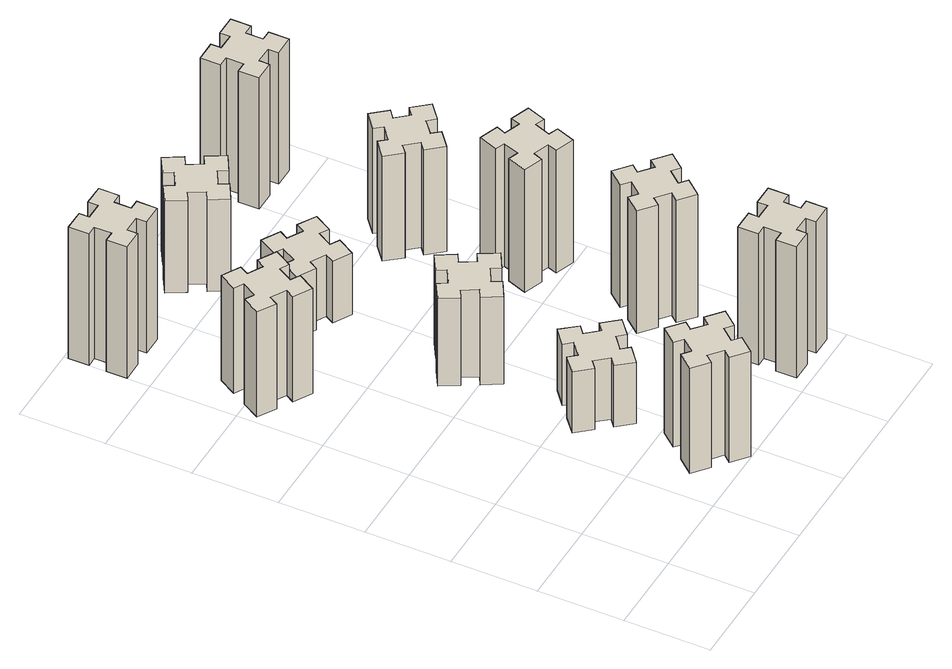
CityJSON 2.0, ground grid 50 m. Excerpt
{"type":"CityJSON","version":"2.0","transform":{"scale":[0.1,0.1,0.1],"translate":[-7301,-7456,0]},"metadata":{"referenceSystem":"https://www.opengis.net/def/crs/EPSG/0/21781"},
"CityObjects":{
"building1":{"type":"Building","attributes":{"class":"1000","function":"1000","usage":"1000","yearOfConstruction":2016,"roofType":"1000","measuredHeight":72,"storeysAboveGround":30,"storeysBelowGround":0},"geometry":[{"type":"Solid","lod":"1","boundaries":[[[[0,1,2,3,4,5,6,7,8,9,10,11,12,13,14,15,16,17,18,19]],[[17,16,20,21]],[[16,15,22,20]],[[15,14,23,22]],[[14,13,24,23]],[[13,12,25,24]],[[12,11,26,25]],[[11,10,27,26]],[[10,9,28,27]],[[9,8,29,28]],[[8,7,30,29]],[[7,6,31,30]],[[6,5,32,31]],[[5,4,33,32]],[[4,3,34,33]],[[3,2,35,34]],[[2,1,36,35]],[[1,0,37,36]],[[0,19,38,37]],[[19,18,39,38]],[[18,17,21,39]],[[24,25,26,27,28,29,30,31,32,33,34,35,36,37,38,39,21,20,22,23]]]]}]},
"building2":{"type":"Building","attributes":{"class":"1000","function":"1000","usage":"1000","yearOfConstruction":2016,"roofType":"1000","measuredHeight":72,"storeysAboveGround":30,"storeysBelowGround":0},"geometry":[{"type":"Solid","lod":"1","boundaries":[[[[40,41,42,43,44,45,46,47,48,49,50,51,52,53,54,55,56,57,58,59]],[[57,56,60,61]],[[56,55,62,60]],[[55,54,63,62]],[[54,53,64,63]],[[53,52,65,64]],[[52,51,66,65]],[[51,50,67,66]],[[50,49,68,67]],[[49,48,69,68]],[[48,47,70,69]],[[47,46,71,70]],[[46,45,72,71]],[[45,44,73,72]],[[44,43,74,73]],[[43,42,75,74]],[[42,41,76,75]],[[41,40,77,76]],[[40,59,78,77]],[[59,58,79,78]],[[58,57,61,79]],[[64,65,66,67,68,69,70,71,72,73,74,75,76,77,78,79,61,60,62,63]]]]}]},
"building3":{"type":"Building","attributes":{"class":"1000","function":"1000","usage":"1000","yearOfConstruction":2016,"roofType":"1000","measuredHeight":90,"storeysAboveGround":30,"storeysBelowGround":0},"geometry":[{"type":"Solid","lod":"1","boundaries":[[[[80,81,82,83,84,85,86,87,88,89,90,91,92,93,94,95,96,97,98,99]],[[97,96,100,101]],[[96,95,102,100]],[[95,94,103,102]],[[94,93,104,103]],[[93,92,105,104]],[[92,91,106,105]],[[91,90,107,106]],[[90,89,108,107]],[[89,88,109,108]],[[88,87,110,109]],[[87,86,111,110]],[[86,85,112,111]],[[85,84,113,112]],[[84,83,114,113]],[[83,82,115,114]],[[82,81,116,115]],[[81,80,117,116]],[[80,99,118,117]],[[99,98,119,118]],[[98,97,101,119]],[[104,105,106,107,108,109,110,111,112,113,114,115,116,117,118,119,101,100,102,103]]]]}]},
"building4":{"type":"Building","attributes":{"class":"1000","function":"1000","usage":"1000","yearOfConstruction":2016,"roofType":"1000","measuredHeight":42,"storeysAboveGround":30,"storeysBelowGround":0},"geometry":[{"type":"Solid","lod":"1","boundaries":[[[[120,121,122,123,124,125,126,127,128,129,130,131,132,133,134,135,136,137,138,139]],[[137,136,140,141]],[[136,135,142,140]],[[135,134,143,142]],[[134,133,144,143]],[[133,132,145,144]],[[132,131,146,145]],[[131,130,147,146]],[[130,129,148,147]],[[129,128,149,148]],[[128,127,150,149]],[[127,126,151,150]],[[126,125,152,151]],[[125,124,153,152]],[[124,123,154,153]],[[123,122,155,154]],[[122,121,156,155]],[[121,120,157,156]],[[120,139,158,157]],[[139,138,159,158]],[[138,137,141,159]],[[144,145,146,147,148,149,150,151,152,153,154,155,156,157,158,159,141,140,142,143]]]]}]},
"building5":{"type":"Building","attributes":{"class":"1000","function":"1000","usage":"1000","yearOfConstruction":2016,"roofType":"1000","measuredHeight":60,"storeysAboveGround":30,"storeysBelowGround":0},"geometry":[{"type":"Solid","lod":"1","boundaries":[[[[160,161,162,163,164,165,166,167,168,169,170,171,172,173,174,175,176,177,178,179]],[[177,176,180,181]],[[176,175,182,180]],[[175,174,183,182]],[[174,173,184,183]],[[173,172,185,184]],[[172,171,186,185]],[[171,170,187,186]],[[170,169,188,187]],[[169,168,189,188]],[[168,167,190,189]],[[167,166,191,190]],[[166,165,192,191]],[[165,164,193,192]],[[164,163,194,193]],[[163,162,195,194]],[[162,161,196,195]],[[161,160,197,196]],[[160,179,198,197]],[[179,178,199,198]],[[178,177,181,199]],[[184,185,186,187,188,189,190,191,192,193,194,195,196,197,198,199,181,180,182,183]]]]}]},
"building6":{"type":"Building","attributes":{"class":"1000","function":"1000","usage":"1000","yearOfConstruction":2016,"roofType":"1000","measuredHeight":42,"storeysAboveGround":30,"storeysBelowGround":0},"geometry":[{"type":"Solid","lod":"1","boundaries":[[[[200,201,202,203,204,205,206,207,208,209,210,211,212,213,214,215,216,217,218,219]],[[217,216,220,221]],[[216,215,222,220]],[[215,214,223,222]],[[214,213,224,223]],[[213,212,225,224]],[[212,211,226,225]],[[211,210,227,226]],[[210,209,228,227]],[[209,208,229,228]],[[208,207,230,229]],[[207,206,231,230]],[[206,205,232,231]],[[205,204,233,232]],[[204,203,234,233]],[[203,202,235,234]],[[202,201,236,235]],[[201,200,237,236]],[[200,219,238,237]],[[219,218,239,238]],[[218,217,221,239]],[[224,225,226,227,228,229,230,231,232,233,234,235,236,237,238,239,221,220,222,223]]]]}]},
"building7":{"type":"Building","attributes":{"class":"1000","function":"1000","usage":"1000","yearOfConstruction":2016,"roofType":"1000","measuredHeight":90,"storeysAboveGround":30,"storeysBelowGround":0},"geometry":[{"type":"Solid","lod":"1","boundaries":[[[[240,241,242,243,244,245,246,247,248,249,250,251,252,253,254,255,256,257,258,259]],[[257,256,260,261]],[[256,255,262,260]],[[255,254,263,262]],[[254,253,264,263]],[[253,252,265,264]],[[252,251,266,265]],[[251,250,267,266]],[[250,249,268,267]],[[249,248,269,268]],[[248,247,270,269]],[[247,246,271,270]],[[246,245,272,271]],[[245,244,273,272]],[[244,243,274,273]],[[243,242,275,274]],[[242,241,276,275]],[[241,240,277,276]],[[240,259,278,277]],[[259,258,279,278]],[[258,257,261,279]],[[264,265,266,267,268,269,270,271,272,273,274,275,276,277,278,279,261,260,262,263]]]]}]},
"building8":{"type":"Building","attributes":{"class":"1000","function":"1000","usage":"1000","yearOfConstruction":2016,"roofType":"1000","measuredHeight":63,"storeysAboveGround":30,"storeysBelowGround":0},"geometry":[{"type":"Solid","lod":"1","boundaries":[[[[280,281,282,283,284,285,286,287,288,289,290,291,292,293,294,295,296,297,298,299]],[[297,296,300,301]],[[296,295,302,300]],[[295,294,303,302]],[[294,293,304,303]],[[293,292,305,304]],[[292,291,306,305]],[[291,290,307,306]],[[290,289,308,307]],[[289,288,309,308]],[[288,287,310,309]],[[287,286,311,310]],[[286,285,312,311]],[[285,284,313,312]],[[284,283,314,313]],[[283,282,315,314]],[[282,281,316,315]],[[281,280,317,316]],[[280,299,318,317]],[[299,298,319,318]],[[298,297,301,319]],[[304,305,306,307,308,309,310,311,312,313,314,315,316,317,318,319,301,300,302,303]]]]}]},
"building9":{"type":"Building","attributes":{"class":"1000","function":"1000","usage":"1000","yearOfConstruction":2016,"roofType":"1000","measuredHeight":84,"storeysAboveGround":30,"storeysBelowGround":0},"geometry":[{"type":"Solid","lod":"1","boundaries":[[[[320,321,322,323,324,325,326,327,328,329,330,331,332,333,334,335,336,337,338,339]],[[337,336,340,341]],[[336,335,342,340]],[[335,334,343,342]],[[334,333,344,343]],[[333,332,345,344]],[[332,331,346,345]],[[331,330,347,346]],[[330,329,348,347]],[[329,328,349,348]],[[328,327,350,349]],[[327,326,351,350]],[[326,325,352,351]],[[325,324,353,352]],[[324,323,354,353]],[[323,322,355,354]],[[322,321,356,355]],[[321,320,357,356]],[[320,339,358,357]],[[339,338,359,358]],[[338,337,341,359]],[[344,345,346,347,348,349,350,351,352,353,354,355,356,357,358,359,341,340,342,343]]]]}]},
"building10":{"type":"Building","attributes":{"class":"1000","function":"1000","usage":"1000","yearOfConstruction":2016,"roofType":"1000","measuredHeight":84,"storeysAboveGround":30,"storeysBelowGround":0},"geometry":[{"type":"Solid","lod":"1","boundaries":[[[[360,361,362,363,364,365,366,367,368,369,370,371,372,373,374,375,376,377,378,379]],[[377,376,380,381]],[[376,375,382,380]],[[375,374,383,382]],[[374,373,384,383]],[[373,372,385,384]],[[372,371,386,385]],[[371,370,387,386]],[[370,369,388,387]],[[369,368,389,388]],[[368,367,390,389]],[[367,366,391,390]],[[366,365,392,391]],[[365,364,393,392]],[[364,363,394,393]],[[363,362,395,394]],[[362,361,396,395]],[[361,360,397,396]],[[360,379,398,397]],[[379,378,399,398]],[[378,377,381,399]],[[384,385,386,387,388,389,390,391,392,393,394,395,396,397,398,399,381,380,382,383]]]]}]},
"building11":{"type":"Building","attributes":{"class":"1000","function":"1000","usage":"1000","yearOfConstruction":2016,"roofType":"1000","measuredHeight":72,"storeysAboveGround":30,"storeysBelowGround":0},"geometry":[{"type":"Solid","lod":"1","boundaries":[[[[400,401,402,403,404,405,406,407,408,409,410,411,412,413,414,415,416,417,418,419]],[[417,416,420,421]],[[416,415,422,420]],[[415,414,423,422]],[[414,413,424,423]],[[413,412,425,424]],[[412,411,426,425]],[[411,410,427,426]],[[410,409,428,427]],[[409,408,429,428]],[[408,407,430,429]],[[407,406,431,430]],[[406,405,432,431]],[[405,404,433,432]],[[404,403,434,433]],[[403,402,435,434]],[[402,401,436,435]],[[401,400,437,436]],[[400,419,438,437]],[[419,418,439,438]],[[418,417,421,439]],[[424,425,426,427,428,429,430,431,432,433,434,435,436,437,438,439,421,420,422,423]]]]}]},
"building12":{"type":"Building","attributes":{"class":"1000","function":"1000","usage":"1000","yearOfConstruction":2016,"roofType":"1000","measuredHeight":90,"storeysAboveGround":30,"storeysBelowGround":0},"geometry":[{"type":"Solid","lod":"1","boundaries":[[[[440,441,442,443,444,445,446,447,448,449,450,451,452,453,454,455,456,457,458,459]],[[457,456,460,461]],[[456,455,462,460]],[[455,454,463,462]],[[454,453,464,463]],[[453,452,465,464]],[[452,451,466,465]],[[451,450,467,466]],[[450,449,468,467]],[[449,448,469,468]],[[448,447,470,469]],[[447,446,471,470]],[[446,445,472,471]],[[445,444,473,472]],[[444,443,474,473]],[[443,442,475,474]],[[442,441,476,475]],[[441,440,477,476]],[[440,459,478,477]],[[459,458,479,478]],[[458,457,461,479]],[[464,465,466,467,468,469,470,471,472,473,474,475,476,477,478,479,461,460,462,463]]]]}]}
},
"vertices":[
[806,193,0],[883,129,0],[844,83,0],[936,6,0],[1013,98,0],[967,136,0],[1032,213,0],[1078,174,0],[1155,266,0],[1063,343,0],[1024,297,0],[948,362,0],[986,408,0],[894,485,0],[817,393,0],[863,354,0],[799,278,0],[753,316,0],[676,224,0],[768,147,0],[799,278,720],[753,316,720],[863,354,720],[817,393,720],[894,485,720],[986,408,720],[948,362,720],[1024,297,720],[1063,343,720],[1155,266,720],[1078,174,720],[1032,213,720],[967,136,720],[1013,98,720],[936,6,720],[844,83,720],[883,129,720],[806,193,720],[768,147,720],[676,224,720],
[346,2367,0],[396,2454,0],[448,2424,0],[508,2528,0],[404,2588,0],[374,2536,0],[287,2586,0],[317,2638,0],[213,2698,0],[153,2594,0],[205,2564,0],[155,2477,0],[103,2507,0],[43,2403,0],[147,2343,0],[177,2395,0],[264,2345,0],[234,2293,0],[338,2233,0],[398,2337,0],[264,2345,720],[234,2293,720],[177,2395,720],[147,2343,720],[43,2403,720],[103,2507,720],[155,2477,720],[205,2564,720],[153,2594,720],[213,2698,720],[317,2638,720],[287,2586,720],[374,2536,720],[404,2588,720],[508,2528,720],[448,2424,720],[396,2454,720],[346,2367,720],[398,2337,720],[338,2233,720],
[285,3255,0],[285,3355,0],[345,3355,0],[345,3475,0],[225,3475,0],[225,3415,0],[125,3415,0],[125,3475,0],[5,3475,0],[5,3355,0],[65,3355,0],[65,3255,0],[5,3255,0],[5,3135,0],[125,3135,0],[125,3195,0],[225,3195,0],[225,3135,0],[345,3135,0],[345,3255,0],[225,3195,900],[225,3135,900],[125,3195,900],[125,3135,900],[5,3135,900],[5,3255,900],[65,3255,900],[65,3355,900],[5,3355,900],[5,3475,900],[125,3475,900],[125,3415,900],[225,3415,900],[225,3475,900],[345,3475,900],[345,3355,900],[285,3355,900],[285,3255,900],[345,3255,900],[345,3135,900],
[883,1002,0],[806,937,0],[768,983,0],[676,906,0],[753,814,0],[799,853,0],[863,776,0],[817,738,0],[894,646,0],[986,723,0],[948,769,0],[1024,833,0],[1063,787,0],[1155,864,0],[1078,956,0],[1032,918,0],[967,994,0],[1013,1033,0],[936,1125,0],[844,1048,0],[967,994,420],[1013,1033,420],[1032,918,420],[1078,956,420],[1155,864,420],[1063,787,420],[1024,833,420],[948,769,420],[986,723,420],[894,646,420],[817,738,420],[863,776,420],[799,853,420],[753,814,420],[676,906,420],[768,983,420],[806,937,420],[883,1002,420],[844,1048,420],[936,1125,420],
[795,1614,0],[845,1527,0],[793,1497,0],[853,1393,0],[957,1453,0],[927,1505,0],[1014,1555,0],[1044,1503,0],[1148,1563,0],[1088,1667,0],[1036,1637,0],[986,1724,0],[1038,1754,0],[978,1858,0],[874,1798,0],[904,1746,0],[817,1696,0],[787,1748,0],[683,1688,0],[743,1584,0],[817,1696,600],[787,1748,600],[904,1746,600],[874,1798,600],[978,1858,600],[1038,1754,600],[986,1724,600],[1036,1637,600],[1088,1667,600],[1148,1563,600],[1044,1503,600],[1014,1555,600],[927,1505,600],[957,1453,600],[853,1393,600],[793,1497,600],[845,1527,600],[795,1614,600],[743,1584,600],[683,1688,600],
[986,2467,0],[1036,2554,0],[1088,2524,0],[1148,2628,0],[1044,2688,0],[1014,2636,0],[927,2686,0],[957,2738,0],[853,2798,0],[793,2694,0],[845,2664,0],[795,2577,0],[743,2607,0],[683,2503,0],[787,2443,0],[817,2495,0],[904,2445,0],[874,2393,0],[978,2333,0],[1038,2437,0],[904,2445,420],[874,2393,420],[817,2495,420],[787,2443,420],[683,2503,420],[743,2607,420],[795,2577,420],[845,2664,420],[793,2694,420],[853,2798,420],[957,2738,420],[927,2686,420],[1014,2636,420],[1044,2688,420],[1148,2628,420],[1088,2524,420],[1036,2554,420],[986,2467,420],[1038,2437,420],[978,2333,420],
[1805,355,0],[1705,355,0],[1705,415,0],[1585,415,0],[1585,295,0],[1645,295,0],[1645,195,0],[1585,195,0],[1585,75,0],[1705,75,0],[1705,135,0],[1805,135,0],[1805,75,0],[1925,75,0],[1925,195,0],[1865,195,0],[1865,295,0],[1925,295,0],[1925,415,0],[1805,415,0],[1865,295,900],[1925,295,900],[1865,195,900],[1925,195,900],[1925,75,900],[1805,75,900],[1805,135,900],[1705,135,900],[1705,75,900],[1585,75,900],[1585,195,900],[1645,195,900],[1645,295,900],[1585,295,900],[1585,415,900],[1705,415,900],[1705,355,900],[1805,355,900],[1805,415,900],[1925,415,900],
[1036,3217,0],[986,3304,0],[1038,3334,0],[978,3438,0],[874,3378,0],[904,3326,0],[817,3276,0],[787,3328,0],[683,3268,0],[743,3164,0],[795,3194,0],[845,3107,0],[793,3077,0],[853,2973,0],[957,3033,0],[927,3085,0],[1014,3135,0],[1044,3083,0],[1148,3143,0],[1088,3247,0],[1014,3135,630],[1044,3083,630],[927,3085,630],[957,3033,630],[853,2973,630],[793,3077,630],[845,3107,630],[795,3194,630],[743,3164,630],[683,3268,630],[787,3328,630],[817,3276,630],[904,3326,630],[874,3378,630],[978,3438,630],[1038,3334,630],[986,3304,630],[1036,3217,630],[1088,3247,630],[1148,3143,630],
[1807,876,0],[1872,953,0],[1918,914,0],[1995,1006,0],[1903,1083,0],[1864,1037,0],[1788,1102,0],[1826,1148,0],[1734,1225,0],[1657,1133,0],[1703,1094,0],[1639,1018,0],[1593,1056,0],[1516,964,0],[1608,887,0],[1646,933,0],[1723,869,0],[1684,823,0],[1776,746,0],[1853,838,0],[1723,869,840],[1684,823,840],[1646,933,840],[1608,887,840],[1516,964,840],[1593,1056,840],[1639,1018,840],[1703,1094,840],[1657,1133,840],[1734,1225,840],[1826,1148,840],[1788,1102,840],[1864,1037,840],[1903,1083,840],[1995,1006,840],[1918,914,840],[1872,953,840],[1807,876,840],[1853,838,840],[1776,746,840],
[1840,1812,0],[1746,1846,0],[1767,1902,0],[1654,1943,0],[1613,1830,0],[1669,1810,0],[1635,1716,0],[1579,1737,0],[1537,1624,0],[1650,1583,0],[1671,1639,0],[1765,1605,0],[1744,1549,0],[1857,1507,0],[1898,1620,0],[1842,1641,0],[1876,1735,0],[1932,1714,0],[1973,1827,0],[1860,1868,0],[1876,1735,840],[1932,1714,840],[1842,1641,840],[1898,1620,840],[1857,1507,840],[1744,1549,840],[1765,1605,840],[1671,1639,840],[1650,1583,840],[1537,1624,840],[1579,1737,840],[1635,1716,840],[1669,1810,840],[1613,1830,840],[1654,1943,840],[1767,1902,840],[1746,1846,840],[1840,1812,840],[1860,1868,840],[1973,1827,840],
[1539,2333,0],[1603,2256,0],[1557,2218,0],[1634,2126,0],[1726,2203,0],[1688,2249,0],[1764,2313,0],[1803,2267,0],[1895,2344,0],[1818,2436,0],[1772,2398,0],[1707,2474,0],[1753,2513,0],[1676,2605,0],[1584,2528,0],[1623,2482,0],[1546,2417,0],[1508,2463,0],[1416,2386,0],[1493,2294,0],[1546,2417,720],[1508,2463,720],[1623,2482,720],[1584,2528,720],[1676,2605,720],[1753,2513,720],[1707,2474,720],[1772,2398,720],[1818,2436,720],[1895,2344,720],[1803,2267,720],[1764,2313,720],[1688,2249,720],[1726,2203,720],[1634,2126,720],[1557,2218,720],[1603,2256,720],[1539,2333,720],[1493,2294,720],[1416,2386,720],
[1605,3195,0],[1705,3195,0],[1705,3135,0],[1825,3135,0],[1825,3255,0],[1765,3255,0],[1765,3355,0],[1825,3355,0],[1825,3475,0],[1705,3475,0],[1705,3415,0],[1605,3415,0],[1605,3475,0],[1485,3475,0],[1485,3355,0],[1545,3355,0],[1545,3255,0],[1485,3255,0],[1485,3135,0],[1605,3135,0],[1545,3255,900],[1485,3255,900],[1545,3355,900],[1485,3355,900],[1485,3475,900],[1605,3475,900],[1605,3415,900],[1705,3415,900],[1705,3475,900],[1825,3475,900],[1825,3355,900],[1765,3355,900],[1765,3255,900],[1825,3255,900],[1825,3135,900],[1705,3135,900],[1705,3195,900],[1605,3195,900],[1605,3135,900],[1485,3135,900]
]}
